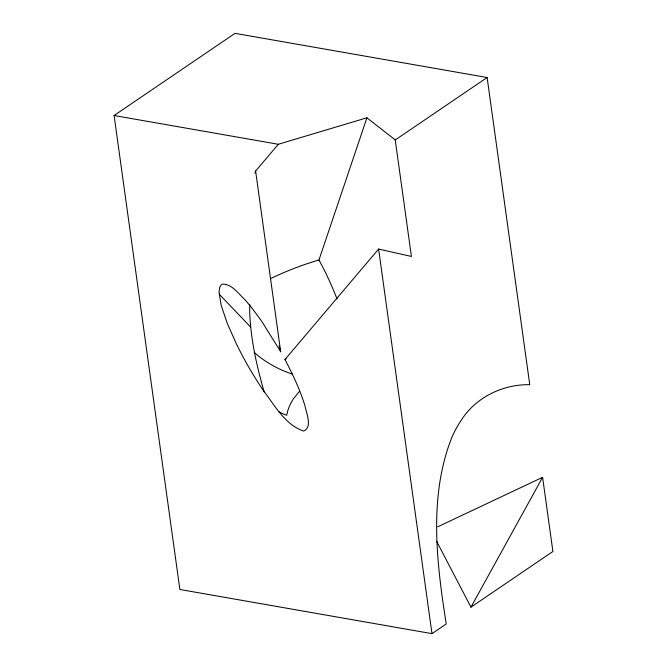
<?xml version="1.0" encoding="UTF-8"?>
<svg xmlns="http://www.w3.org/2000/svg" width="667" height="667" viewBox="0 0 667 667"><rect width="100%" height="100%" fill="white"/><g stroke="black" fill="none" stroke-linecap="round" stroke-linejoin="round"><path stroke-width="1" d="M249.833 304.769L249.675 308.854A75.204 24.829 73.4 0 0 249.708 312.723C250.792 339.653 256.712 366.208 264.215 392.021M254.944 173.036L255.611 171.06L278.314 144.28L366.925 117.784L395.248 139.953L411.414 256.462L378.614 249.058L284.951 359.538C292.83 374.479 300.067 389.845 305.044 406.011C306.27 413.323 312.84 427.138 303.543 431.082C285.193 424.754 274.887 405.653 263.557 390.804A246.873 176.196 55.8 0 1 260.155 385.709A278.856 199.016 55.8 0 1 236.368 343.83L227.197 323.203L221.044 304.819L219.043 291.796L219.668 287.319L221.311 284.792A7.287 5.203 55.8 0 1 222.795 284.084C232.224 284.217 238.419 293.722 244.681 299.441A137.877 98.408 55.8 0 1 252.56 308.921L259.33 317.967A221.377 157.996 55.8 0 1 262.031 321.802L280.674 351.726L255.611 171.06M337.027 299.016A130.715 43.155 73.4 0 0 318.951 260.038L366.925 117.784M470.952 607.162L542.604 477.305L552.901 551.484L470.952 607.162L436.627 541.329M299.258 391.604L293.547 398.649A61.814 52.876 18.6 0 0 287.785 410.78L286.677 415.258A224.162 89.461 -25.4 0 1 278.806 411.764M114.099 115.516L235.017 33.35L487.127 77.514L529.756 384.676C503.001 384.25 476.121 397.09 461.497 419.843A83.392 48.024 -80.1 0 0 451.742 437.644C428.447 496.948 436.635 562.623 446.223 623.97L431.983 633.65L179.873 589.486L114.099 115.516L278.314 144.28M395.248 139.953L487.127 77.514M284.951 359.538L286.101 358.879M437.76 526.788L542.604 477.305M219.118 294.089L250.709 327.155M378.614 249.058L431.983 633.65M279.131 345.881A117.309 38.728 73.4 0 1 280.657 351.726M270.393 278.698A129.19 51.559 -25.4 0 1 318.951 260.038M292.663 374.195A94.806 81.099 18.6 0 1 254.219 352.401"/></g></svg>
